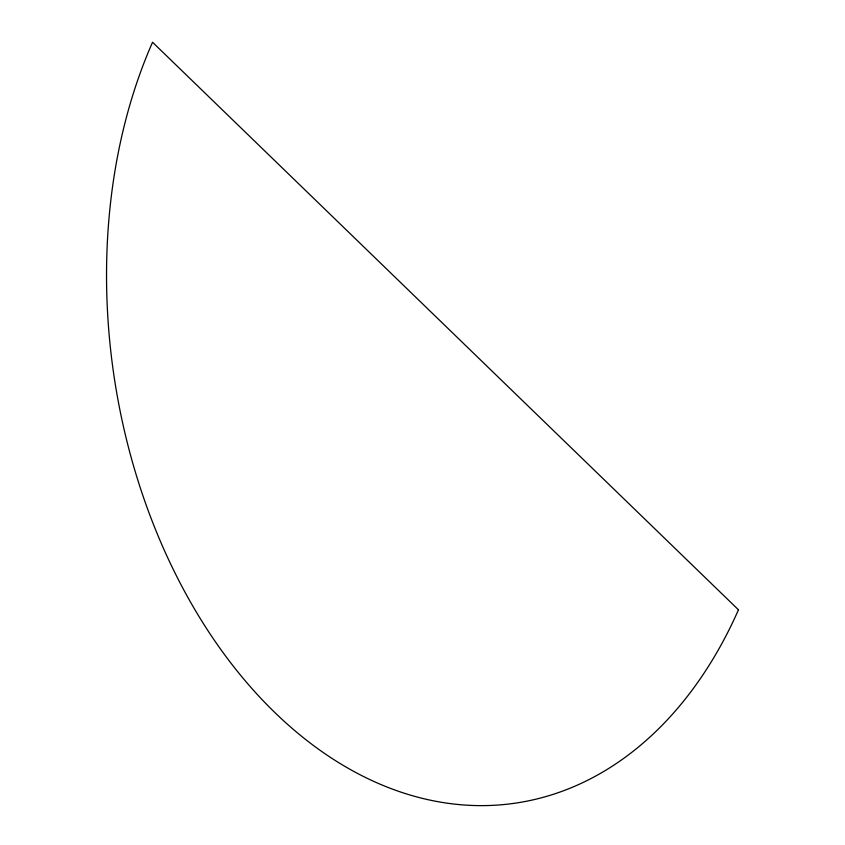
<?xml version="1.0" encoding="UTF-8"?>
<svg xmlns="http://www.w3.org/2000/svg" width="845" height="845" viewBox="0 0 845 845"><rect width="100%" height="100%" fill="white"/><g stroke="black" fill="none" stroke-linecap="round" stroke-linejoin="round"><path stroke-width="1.27" d="M738.467 609.805L152.544 42.25A482.22 335.243 81.7 0 0 274.984 712.662A482.22 335.243 81.7 0 0 738.467 609.805"/></g></svg>
